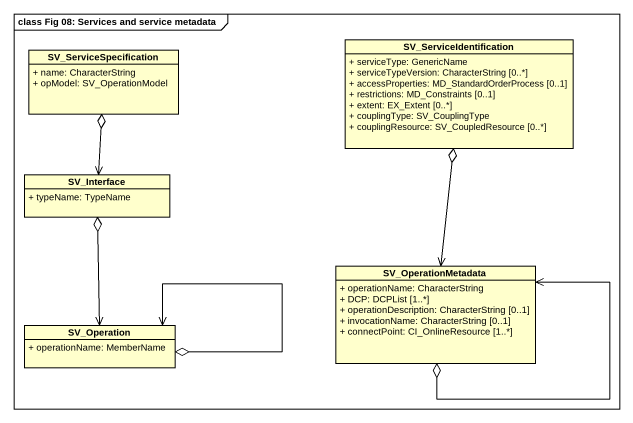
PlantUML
@startuml
mainframe class Fig 08: Services and service metadata
hide circle
hide empty members
skinparam classAttributeIconSize 0
class SV_ServiceSpecification {
  + name: CharacterString
  + opModel: SV_OperationModel
}
class SV_ServiceIdentification {
  + serviceType: GenericName
  + serviceTypeVersion: CharacterString [0..*]
  + accessProperties: MD_StandardOrderProcess [0..1]
  + restrictions: MD_Constraints [0..1]
  + extent: EX_Extent [0..*]
  + couplingType: SV_CouplingType
  + couplingResource: SV_CoupledResource [0..*]
}
class SV_Interface {
  + typeName: TypeName
}
class SV_OperationMetadata {
  + operationName: CharacterString
  + DCP: DCPList [1..*]
  + operationDescription: CharacterString [0..1]
  + invocationName: CharacterString [0..1]
  + connectPoint: CI_OnlineResource [1..*]
}
class SV_Operation {
  + operationName: MemberName
}
SV_ServiceIdentification o--> SV_OperationMetadata
SV_Interface <-up-o SV_ServiceSpecification
SV_Interface o--> SV_Operation
SV_OperationMetadata o--> SV_OperationMetadata
SV_Operation o--> SV_Operation
@enduml
